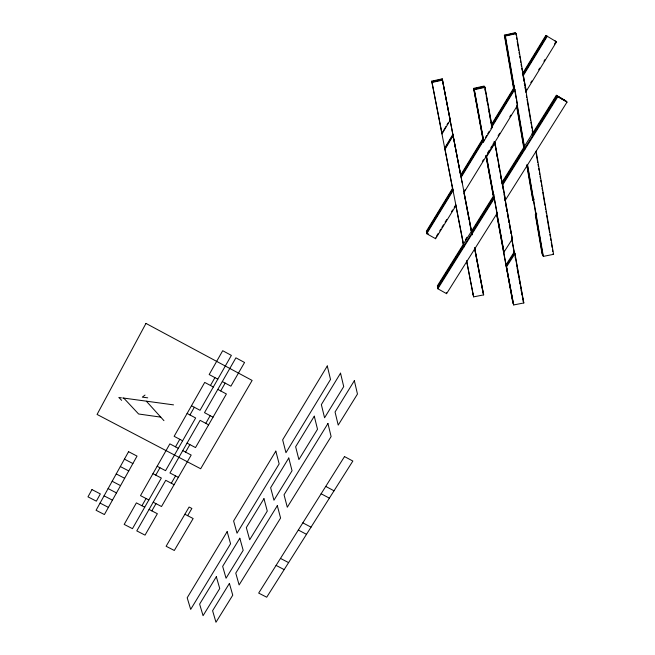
<?xml version="1.0" encoding="UTF-8"?>
<svg xmlns="http://www.w3.org/2000/svg" width="655" height="655" viewBox="0 0 655 655"><rect width="100%" height="100%" fill="white"/><g stroke="black" fill="none" stroke-linecap="round" stroke-linejoin="round"><path stroke-width="0.98" d="M155.759 475.129L159.959 467.744M189.958 414.959L194.33 407.263M141.947 505.75L146.065 498.52M175.507 446.833L179.797 439.3M210.46 385.467L214.93 377.624M151.837 510.867L155.98 503.646M185.561 452.114L189.868 444.606M220.686 390.929L225.173 383.101M171.315 483.243L175.548 475.882M205.776 423.343L210.181 415.679M187.641 515.682L191.874 508.468L189.107 507.035L166.116 546.262L174.312 550.478L193.151 518.539L184.882 514.249M441.896 133.276L446.006 126.39M447.029 124.671L448.053 122.944M441.74 132.711L442.059 133.841L450.288 120.037L442.182 78.854L431.702 81.179L452.531 188.386M444.704 148.022L452.875 134.414L472.116 233.974M453.063 134.979L444.876 148.628L464.018 246.935M453.252 135.552L445.04 149.234L444.54 147.416M465.083 189.631L463.928 191.506L464.149 192.234L517.606 105.209L514.879 89.342L513.389 87.565L514.404 85.911M452.736 188.05L426.405 231.223L426.733 233.704L435.6 238.707L455.995 205.514L455.798 204.753M442.182 78.854L460.637 175.098L482.678 138.966L483.783 141.316L492.249 127.463L485.027 87.361L484.176 86.042L473.581 88.384L483.39 141.979M491.569 124.393L514.412 86.935M526.694 89.301L525.883 90.636L526.284 91.086L556.537 41.838L545.828 35.435L522.379 73.868L522.78 74.269L546.303 35.722M426.511 232.042L452.711 189.099M461.423 178.774L460.85 175.769L482.948 139.548M491.332 125.809L514.126 88.45M452.9 189.819L426.626 232.869L428.395 233.868M461.055 176.457L483.226 140.137M514.502 88.892L491.635 126.358L492.249 127.463M546.778 36.017L523.181 74.678L526.284 91.086M426.733 233.704L453.088 190.54L452.343 187.682M484.012 139.9L461.267 177.137L460.85 175.769M485.592 137.296L486.665 135.544M487.713 133.833L489.301 131.221M490.882 128.642L514.879 89.342M523.582 75.088L547.252 36.312L545.828 35.435M436.533 236.119L438.138 233.507M439.742 230.887L440.815 229.152M441.888 227.408L443.492 224.788M445.097 222.176L446.702 219.564M451.516 211.721L452.589 209.985M454.193 207.365L455.258 205.621M482.375 161.482L483.423 159.771M487.615 152.942L489.277 150.241M490.824 147.719L491.848 146.04M492.855 144.411L493.903 142.7M498.136 135.806L499.732 133.211M509.803 116.811L510.867 115.084M530.787 82.645L531.835 80.933M538.672 69.798L539.728 68.079M543.937 61.226L544.985 59.515M554.457 44.098L556.029 41.527M496.621 211.508L486.608 156.766L495.049 143.036L494.427 141.848L494.689 143.298M465.361 239.836L466.974 237.257M494.214 194.813L437.393 285.842L437.818 288.757L446.587 293.661L497.12 213.284L494.369 198.26L493.15 195.296L485.936 155.865M501.452 181.992L501.779 182.688L556.341 95.286L565.445 100.649L567.025 102.098L505.496 199.963L504.825 198.465L512.325 239.042L504.039 252.028L503.384 250.267M437.532 286.808L463.642 245.003M471.739 232.026L493.755 196.77M502.491 185.521L502.107 183.392L524.811 147.039L525.138 148.963M533.424 133.243L556.832 95.753L565.969 101.124M437.679 287.782L494.067 197.507M502.442 184.096L557.331 96.219L566.493 101.607M437.818 288.757L494.369 198.26M505.496 199.963L502.77 184.808L557.839 96.686L556.341 95.286M534.243 199.087L533.186 200.741L526.947 164.52M536.117 151.141L553.59 254.328L543.347 256.392L542.045 253.731L535.323 214.774L536.371 213.137M536.797 213.915L535.741 215.552L542.471 254.615M506.7 266.577L514.969 253.706L514.249 251.929L506.028 264.743L513.716 304.943L523.828 302.954L514.969 253.706M145.009 395.063L142.315 397.135L147.711 397.831M513.389 87.565L504.358 35.173L515.084 32.75L516.23 33.61L533.489 135.577M515.46 33.037L504.702 35.46L513.757 88.007M504.358 35.173L505.398 36.05L516.23 33.61M431.833 81.605L442.346 79.263L460.637 175.098M442.51 79.681L431.964 82.022L442.059 133.841M442.674 80.098L432.095 82.448L431.702 81.179M484.454 86.485L473.835 88.826L483.578 142.053M473.581 88.384L474.351 89.719L485.027 87.361M472.935 293.915L473.647 296.871L483.66 294.881L474.687 247.852M122.706 397.945L173.526 404.872M160.77 417.137L138.606 413.993L123.738 398.084M121.421 397.839L118.817 397.462L121.65 400.352M100.059 503.081L108.403 507.379M144.714 507.183L136.387 502.884L124.18 524.409L132.457 528.667L161.351 478.044L152.959 473.671M149.062 509.434L157.364 513.725L145.033 535.127L136.78 530.886L165.74 480.328L174.107 484.692M108.108 488.581L116.484 492.904M104.071 495.851L112.431 500.158M280.479 558.404L288.593 562.612M116.23 473.933L124.647 478.297M276.082 565.404L284.172 569.604M148.841 499.953L140.498 495.639L169.858 443.869L178.324 448.315M153.204 502.213L161.523 506.52L191.186 455.069L182.745 450.64M112.161 481.269L120.553 485.617M124.442 459.139L132.883 463.535M120.324 466.548L128.757 470.937M298.32 530.034L306.499 534.316M157.151 466.278L165.559 470.667L195.649 417.972L187.109 413.452M178.34 477.339L169.956 472.967L200.102 420.338L208.609 424.841M302.831 522.854L311.027 527.152M182.622 440.79L174.14 436.32L204.72 382.405L213.325 386.999M187.052 443.116L195.509 447.57L226.401 393.982L217.82 389.406M325.748 486.411L334.025 490.8M321.122 493.772L329.383 498.144M191.481 405.748L200.029 410.292L231.379 355.387L222.7 350.712L209.182 374.545L217.804 379.155M213.022 417.186L204.499 412.658L235.906 357.827L244.561 362.485L230.904 386.172L222.307 381.57M557.839 96.686L567.025 102.098M555.031 40.913L556.537 41.838M146.393 401.245L163.947 420.657M517.229 104.718L517.606 105.209M532.998 132.678L533.85 133.816M523.623 145.23L525.204 147.653M533.604 201.486L532.777 199.996L526.89 165.879M535.323 214.774L536.158 216.338M553.123 253.444L553.59 254.328M502.107 183.392L502.77 184.808M486.608 156.766L486.043 155.505L493.452 196.025M497.12 213.284L496.801 212.498L504.039 252.028M523.075 300.932L523.828 302.954M449.928 118.981L450.288 120.037M513.716 304.943L512.668 301.906L496.425 213.145M471.035 229.553L472.222 233.696M483.128 292.916L483.66 294.881M463.003 242.424L463.855 245.862M466.614 260.592L473.647 296.871M455.995 206.259L463.748 246.272M466.769 261.853L473.172 294.897M471.985 232.861L472.353 234.817M461.8 180.78L462.201 182.851M464.092 192.766L471.96 234.392M474.629 247.983L483.39 293.898M464.043 193.348L468.996 219.302M469.381 221.3L471.092 230.29M474.523 248.237L482.866 291.942M474.351 89.719L483.783 141.316M483.505 140.727L474.089 89.268L484.741 86.918L491.938 126.906M486.321 156.136L494.124 198.76M496.85 213.694L503.703 251.143M513.364 303.928L506.364 265.652L514.609 252.814L514.977 254.86M496.547 212.908L513.012 302.913M482.678 138.966L483.202 141.832M495.049 143.036L512.325 239.042M494.738 142.438L501.926 182.401M502.835 187.412L503.212 189.5M504.096 194.445L504.465 196.467M515.158 255.868L523.451 301.939M484.995 89.473L485.355 91.463M486.256 96.449L486.608 98.446M486.968 100.436L487.328 102.434M488.229 107.412L488.589 109.41M488.941 111.399L489.301 113.397M489.662 115.386L490.562 120.373M490.923 122.37L491.275 124.36M494.82 144.018L495.172 145.999M495.532 147.981L495.892 149.97M496.785 154.924L497.137 156.905M498.742 165.83L499.102 167.819M500.707 176.744L501.067 178.725M501.427 180.706L501.779 182.688M504.669 198.711L505.021 200.692M505.914 205.645L506.274 207.627M506.626 209.608L506.986 211.59M507.338 213.571L508.231 218.524M508.591 220.506L508.943 222.487M509.303 224.469L510.196 229.422M510.556 231.403L510.908 233.385M511.801 238.322L514.617 253.976M515.158 256.973L515.518 258.971M516.418 263.965L516.779 265.963M517.139 267.96L517.499 269.958M517.851 271.956L518.752 276.95M519.112 278.948L520.013 283.951M520.373 285.948L520.733 287.946M521.093 289.944L521.994 294.938M522.354 296.936L522.715 298.934M494.148 141.406L494.509 143.42M511.915 240.066L514.257 253.092M505.398 36.05L516.206 98.782M516.541 100.739L524.737 148.349M527.57 164.798L543.347 256.392M514.47 90.423L505.054 35.755L515.845 33.315L516.181 35.313M517.188 106.216L524.016 145.828M527.332 165.076L542.905 255.499M516.811 105.725L524.115 148.095M516.607 106.241L523.803 147.948M516.517 37.31L516.861 39.308M517.196 41.306L518.719 50.296M519.055 52.294L519.399 54.291M519.734 56.289L520.07 58.287M520.414 60.285L520.75 62.282M521.085 64.28L521.429 66.278M521.765 68.276L522.1 70.273M522.444 72.271L522.78 74.269M522.944 75.268L523.288 77.257M523.623 79.247L523.959 81.236M524.295 83.226L524.63 85.207M524.966 87.197L525.302 89.186M525.597 90.922L525.85 92.412M526.358 95.384L526.694 97.374M527.029 99.355L530.558 120.201M530.894 122.19L531.23 124.172M531.565 126.161L531.901 128.143M532.237 130.124L532.842 135.61M536.191 153.491L537.706 162.415M538.042 164.405L538.377 166.386M538.713 168.368L539.049 170.357M539.384 172.339L539.72 174.32M540.056 176.31L540.391 178.291M540.727 180.272L541.063 182.254M541.398 184.243L541.734 186.225M542.07 188.206L542.414 190.204M542.749 192.202L544.436 202.174M544.608 203.173L544.96 205.269M545.304 207.275L545.64 209.289M545.983 211.295L546.319 213.301M546.663 215.307L549.553 232.369M549.889 234.375L550.233 236.381M550.568 238.387L550.912 240.401M551.248 242.407L552.1 247.426M552.443 249.432L552.779 251.438M532.106 133.153L532.613 136.134M446.423 292.67L446.587 293.661M435.469 237.863L435.6 238.707M145.967 323.414L97.071 414.443L200.676 468.759L252.126 380.432L145.967 323.414M91.962 489.596L87.975 496.85L96.342 501.157L100.346 493.919L91.962 489.596M128.576 451.68L96.072 510.278L104.399 514.552L137.034 456.101L128.576 451.68M227.154 531.655L187.191 597.778L190.679 609.396L230.568 543.789L227.154 531.655M275.82 451.139L233.614 520.971L237.02 533.186L279.153 463.912L275.82 451.139M327.287 365.981L282.649 439.841L285.965 452.703L330.521 379.45L327.287 365.981M216.33 576.727L199.628 604.106L203.058 615.684L219.736 588.517L216.33 576.727M239.82 538.23L222.659 566.362L226.057 578.234L243.185 550.323L239.82 538.23M263.957 498.676L246.321 527.578L249.678 539.753L267.281 511.08L263.957 498.676M288.773 458.017L270.638 487.729L273.954 500.224L292.048 470.749L288.773 458.017M314.285 416.195L295.642 446.759L298.901 459.581L317.511 429.271L314.285 416.195M340.534 373.178L321.351 404.618L324.569 417.784L343.711 386.606L340.534 373.178M229.397 583.433L212.588 610.706L215.97 622.25L232.754 595.182L229.397 583.433M277.319 505.685L235.767 573.109L239.108 584.94L280.586 518.048L277.319 505.685M327.942 423.531L284.041 494.779L287.291 507.224L331.119 436.549L327.942 423.531M354.355 380.686L335.057 411.995L338.209 425.111L357.466 394.056L354.355 380.686M344.505 456.584L258.676 593.086L266.708 597.213L352.849 461.046L344.505 456.584"/></g></svg>
